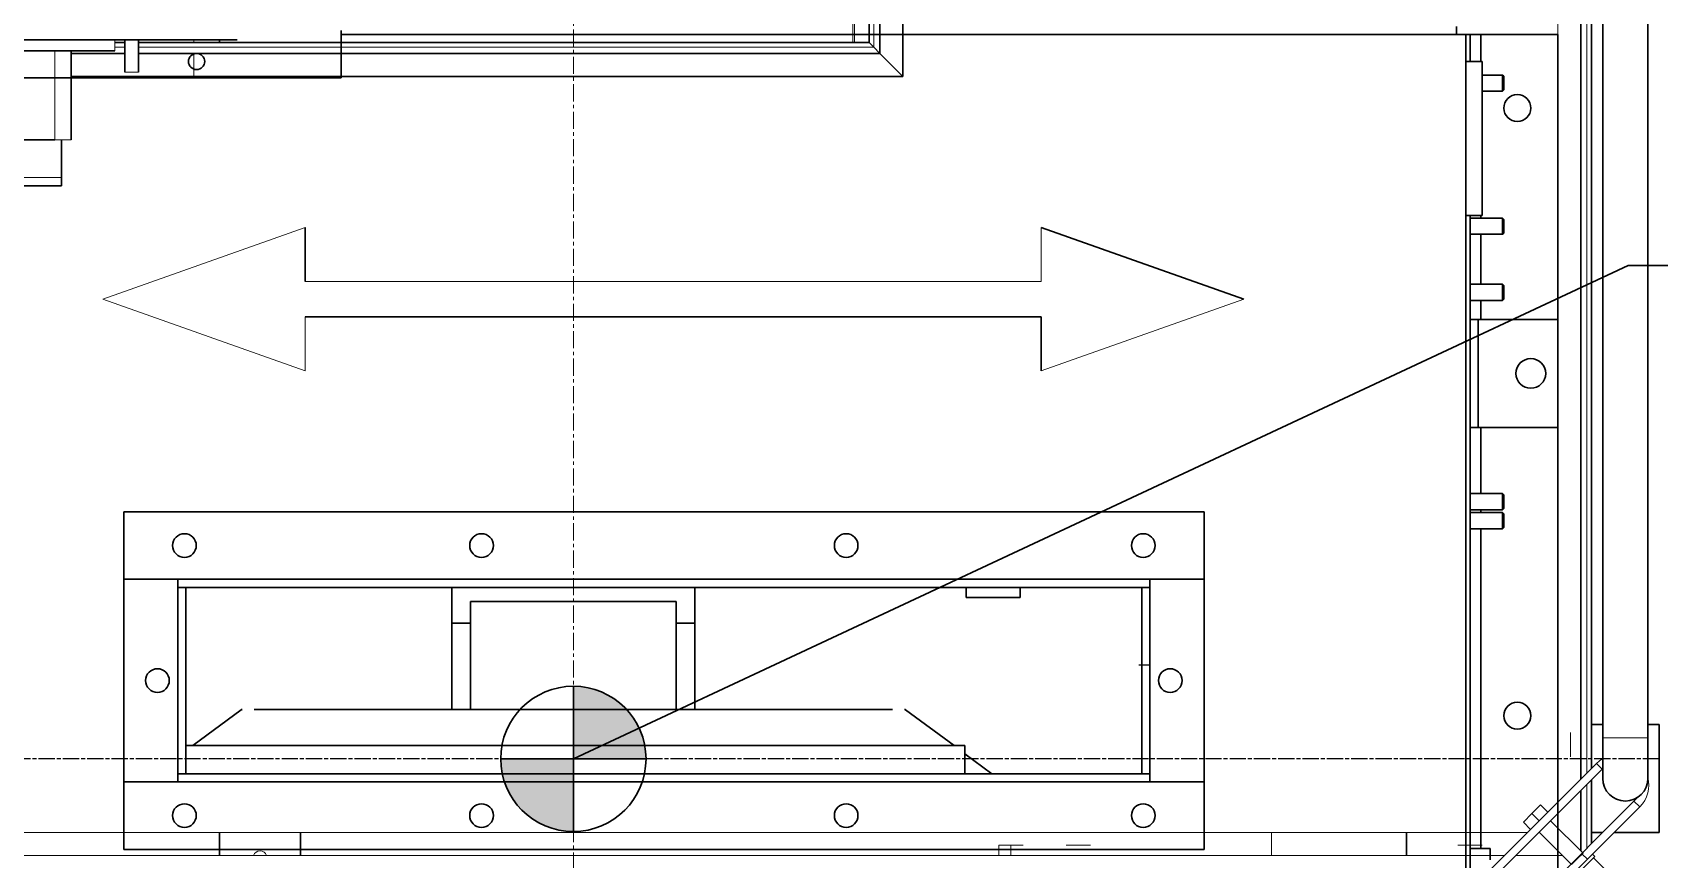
# Model space of a CAD drawing. Header units: feet. Extents: x -99009 to 3252343, y -11094690 to 9035152.
# Drawn here: x 1888695 to 1889900, y -1444888 to -1444276 of the extents above; entities that cross this region are included whole.
import ezdxf

# ---------------------------------------------------------------- set-up
doc = ezdxf.new("R2010")
doc.units = ezdxf.units.FT
for name, pattern in [('CENTER', [2, 1.25, -0.25, 0.25, -0.25]), ('CENTERLINE', [30, 12, -1.5, 3, -1.5, 12]), ('CENTERX2', [20.32, 12.7, -2.54, 2.54, -2.54])]:
    doc.linetypes.add(name, pattern=pattern)
doc.layers.add('AM_0', color=7, linetype='Continuous', lineweight=30)
doc.layers.add('AM_7', color=7, linetype='CENTER', lineweight=5)
doc.layers.add('K-LINE', color=7, linetype='Continuous')
doc.styles.get("Standard").update_dxf_attribs({"font": 'GOTHICB.TTF'})
doc.dimstyles.new('DISA$0', dxfattribs={"dimscale": 15, "dimtxt": 3.5, "dimasz": 3.5, "dimexe": 1, "dimexo": 1, "dimgap": 1.5, "dimtad": 1, "dimdsep": 46, "dimtxsty": 'Standard', "dimcen": 0, "dimclrd": 256, "dimclre": 256, "dimclrt": 254, "dimadec": 0, "dimazin": 2, "dimtp": 0.1, "dimtm": 0.1, "dimtfac": 0.71, "dimtdec": 3, "dimtmove": 0, "dimatfit": 3, "dimfxl": 1, "dimlwd": -1, "dimlwe": -1, "dimarcsym": 0})

# ---------------------------------------------------------------- blocks, each defined once
blk = doc.blocks.new('platform_2')
at = {"color": 7, "linetype": 'Continuous', "lineweight": 30}
for p, q in [((45.8, 0), (45.8, 430)), ((53.8, -8), (53.8, 422)), ((572.8, 422), (572.8, -545.5)), ((580.8, 415), (580.8, -537.5)), ((70.8, -25), (70.8, 405)), ((589.1, 325), (589.1, -515)), ((622.5, -515), (622.5, 325)), ((-422.2, 2), (-782.2, 2)), ((-512.7, 0), (-505.3, 0)), ((-505.3, 2), (-505.3, -21.9)), ((-495.1, -21.9), (-495.1, 2)), ((-495.1, 0), (45.8, 0)), ((-435.2, 0), (-435.2, 2)), ((-512.7, -6), (-691.7, -6)), ((-545.2, -72), (-545.2, -6)), ((-545.2, -8), (-505.3, -8)), ((-495.1, -8), (53.8, -8)), ((-545.2, -25), (70.8, -25)), ((-586.2, -72), (-557.2, -72)), ((-552.2, -100), (-552.2, -72)), ((-652.2, -106), (-552.2, -106)), ((-552.2, -106), (-552.2, -100)), ((-371.7, -177), (-371.7, -137)), ((323.3, -190), (173.3, -137)), ((-371.7, -203), (173.3, -203)), ((173.3, -203), (173.3, -243)), ((580.8, -505), (589.1, -505)), ((622.5, -505), (630.8, -505)), ((630.8, -505), (630.8, -585)), ((589.1, -515), (589.1, -545)), ((622.5, -545), (622.5, -515)), ((584.4, -533.9), (500, -618.3)), ((588.6, -538.1), (508.4, -618.3)), ((572.8, -554), (572.8, -598.7)), ((580.8, -546), (580.8, -593.2)), ((574.5, -600.4), (550.4, -576.3)), ((-435.2, -602), (-435.2, -585)), ((-375.2, -585), (-375.2, -602)), ((443.8, -585), (443.8, -602)), ((542, -584.8), (566, -608.8)), ((580.8, -585), (589, -585)), ((597.5, -585), (630.8, -585)), ((577.7, -604.8), (573.8, -601)), ((583.3, -602.7), (581.5, -601))]:
    blk.add_line(p, q, dxfattribs=at)
at = {"color": 8, "linetype": 'Continuous', "lineweight": 0}
for p, q in [((49.3, -3.5), (49.3, 426.5)), ((577.3, 415), (577.3, -541)), ((-557.2, -72), (-557.2, -6)), ((-512.7, -3.5), (-505.3, -3.5)), ((-495.1, -3.5), (49.3, -3.5)), ((-652.2, -100), (-552.2, -100)), ((589.1, -515), (622.5, -515)), ((577.3, -549.5), (577.3, -596.7)), ((612.2, -561.7), (616.5, -566))]:
    blk.add_line(p, q, dxfattribs=at)
at = {"color": 144, "linetype": 'Continuous', "lineweight": 0}
for p, q in [((555.8, -562.5), (555.8, 405)), ((33.8, 117.5), (33.8, 0)), ((35.1, 0), (35.1, 117.5)), ((-512.7, 2), (-512.7, -6)), ((-454.2, 0), (-454.2, 2)), ((45.8, 0), (49.3, -3.5)), ((-454.2, -8), (-454.2, -25)), ((49.3, -3.5), (53.8, -8)), ((53.8, -8), (49.3, -3.5)), ((70.8, -25), (53.8, -8)), ((-500.2, -21.9), (-505.3, -21.9)), ((-500.2, -22), (-505.2, -22)), ((-495.1, -21.9), (-500.2, -21.9)), ((-495.2, -22), (-500.2, -22)), ((-557.2, -72), (-545.2, -72)), ((-371.7, -137), (-521.7, -190)), ((173.3, -137), (173.3, -177)), ((173.3, -177), (-371.7, -177)), ((-521.7, -190), (-371.7, -243)), ((173.3, -243), (323.3, -190)), ((-371.7, -243), (-371.7, -203)), ((580.8, -505), (580.8, -537.5)), ((565.3, -520), (565.3, -511)), ((565.3, -529), (565.3, -520)), ((588.6, -538.1), (584.4, -533.9)), ((580.8, -546), (580.8, -585)), ((529.6, -644.4), (612.2, -561.7)), ((531.6, -650.8), (616.5, -566)), ((543, -564.6), (536.6, -571)), ((548.3, -569.9), (543, -564.6)), ((530.3, -577.4), (536.6, -571)), ((535.6, -582.7), (530.3, -577.4)), ((541.9, -576.3), (536.6, -571)), ((555.8, -581.7), (555.8, -571)), ((-736.6, -585), (533.3, -585)), ((343.8, -602), (343.8, -585)), ((541.7, -585), (542.2, -585)), ((516.3, -602), (-724.7, -602)), ((141.8, -594.5), (150.8, -594.5)), ((141.8, -602), (141.8, -594.5)), ((150.8, -594.5), (159.8, -594.5)), ((150.8, -602), (150.8, -594.5)), ((191.8, -594.5), (200.8, -594.5)), ((200.8, -594.5), (209.8, -594.5)), ((481.8, -594.5), (490.8, -594.5)), ((490.8, -594.5), (499.8, -594.5)), ((559.2, -602), (524.7, -602)), ((574.5, -600.4), (570.2, -604.6)), ((570.2, -604.6), (566, -608.8)), ((568.5, -617.5), (583.3, -602.7)), ((589.8, -611.5), (582.2, -603.8))]:
    blk.add_line(p, q, dxfattribs=at)
at = {"color": 144, "linetype": 'Continuous', "lineweight": 0, "flags": 128}
for points in [[(589.1, -530.3), (586.6, -531.9), (584.4, -533.9)], [(614.2, -559.5), (613.7, -560.1), (612.2, -561.7)]]:
    blk.add_lwpolyline(points, dxfattribs=at)
at = {"color": 7, "linetype": 'Continuous', "lineweight": 30}
blk.add_arc((605.8, -545), 16.7, 180, 0, dxfattribs=at)
at = {"color": 144, "linetype": 'Continuous', "lineweight": 0}
for centre, radius, start, end in [((600.2, -549.7), 23, 315, 14.4596), ((-405.2, -603.7), 5.1, 19.2976, 160.7024)]:
    blk.add_arc(centre, radius, start, end, dxfattribs=at)
blk = doc.blocks.new('shot blast mc')
at = {"layer": 'AM_0'}
h = blk.add_hatch(color=1, dxfattribs=at)
h.set_gradient(color1=(255, 0, 0), one_color=1)
h.paths.add_polyline_path([(149134.9, 56733), (149134.9, 56679.2), (149188.8, 56679.2, 0.414214)])
h.paths.add_polyline_path([(149081.1, 56679.2, 0.414214), (149134.9, 56625.3), (149134.9, 56679.2)])
at = {"color": 7, "linetype": 'Continuous', "lineweight": 30}
for p, q in [((148962.9, 57218.7), (148962.9, 57183.7)), ((149795.9, 57215.7), (148962.9, 57215.7)), ((149788.9, 57221.7), (149788.9, 57215.7)), ((149795.9, 57195.7), (149795.9, 57215.7)), ((149795.9, 57215.7), (149798.9, 57215.7)), ((149802.4, 57215.7), (149798.9, 57215.7)), ((149798.9, 57215.7), (149798.9, 57195.7)), ((149806.9, 57215.7), (149802.4, 57215.7)), ((149806.9, 57195.7), (149806.9, 57215.7)), ((149815.9, 57215.7), (149806.9, 57215.7)), ((149859.4, 57215.7), (149815.9, 57215.7)), ((149863.9, 57215.7), (149859.4, 57215.7)), ((149863.9, 57004.7), (149863.9, 57215.7)), ((149795.9, 57195.7), (149795.9, 57081.7)), ((149795.9, 57195.7), (149807.9, 57195.7)), ((149807.9, 57195.7), (149807.9, 57081.7)), ((148962.9, 57183.7), (148442.9, 57183.7)), ((149823, 57185.7), (149807.9, 57185.7)), ((149823.9, 57184.8), (149823, 57185.7)), ((149823, 57185.7), (149823, 57173.7)), ((149823.9, 57184.8), (149823.9, 57174.6)), ((149807.9, 57173.7), (149823, 57173.7)), ((149823, 57173.7), (149823.9, 57174.6)), ((149795.9, 56288.8), (149795.9, 57081.7)), ((149795.9, 57081.7), (149807.9, 57081.7)), ((149798.9, 57081.7), (149798.9, 56269.7)), ((149806.9, 57079.7), (149806.9, 57081.7)), ((149823, 57079.7), (149798.9, 57079.7)), ((149823.9, 57078.8), (149823, 57079.7)), ((149823, 57079.7), (149823, 57067.7)), ((149823.9, 57078.8), (149823.9, 57068.6)), ((149798.9, 57067.7), (149823, 57067.7)), ((149806.9, 57030.7), (149806.9, 57067.7)), ((149823, 57067.7), (149823.9, 57068.6)), ((149823, 57030.7), (149798.9, 57030.7)), ((149823.9, 57029.8), (149823, 57030.7)), ((149823, 57030.7), (149823, 57018.7)), ((149823.9, 57029.8), (149823.9, 57019.6)), ((149798.9, 57018.7), (149823, 57018.7)), ((149806.9, 57004.7), (149806.9, 57018.7)), ((149823, 57018.7), (149823.9, 57019.6)), ((149800.4, 57004.7), (149798.9, 57004.7)), ((149804.9, 57004.7), (149800.4, 57004.7)), ((149804.9, 56924.7), (149804.9, 57004.7)), ((149813.9, 57004.7), (149804.9, 57004.7)), ((149859.4, 57004.7), (149813.9, 57004.7)), ((149863.9, 57004.7), (149859.4, 57004.7)), ((149863.9, 56924.7), (149863.9, 57004.7)), ((149800.4, 56924.7), (149798.9, 56924.7)), ((149804.9, 56924.7), (149800.4, 56924.7)), ((149813.9, 56924.7), (149804.9, 56924.7)), ((149806.9, 56875.7), (149806.9, 56924.7)), ((149859.4, 56924.7), (149813.9, 56924.7)), ((149863.9, 56924.7), (149859.4, 56924.7)), ((149863.9, 56431.7), (149863.9, 56924.7)), ((149823, 56875.7), (149798.9, 56875.7)), ((149823.9, 56874.8), (149823, 56875.7)), ((149823, 56875.7), (149823, 56863.7)), ((149823, 56863.7), (149823.9, 56864.6)), ((149823.9, 56874.8), (149823.9, 56864.6)), ((148801.9, 56862.2), (148801.9, 56812.2)), ((149601.9, 56862.2), (148801.9, 56862.2)), ((149601.9, 56812.2), (149601.9, 56862.2)), ((149798.9, 56863.7), (149823, 56863.7)), ((149823, 56861.7), (149798.9, 56861.7)), ((149806.9, 56861.7), (149806.9, 56863.7)), ((149823.9, 56860.8), (149823, 56861.7)), ((149823, 56861.7), (149823, 56849.7)), ((149823.9, 56860.8), (149823.9, 56850.6)), ((149798.9, 56849.7), (149823, 56849.7)), ((149806.9, 56612.9), (149806.9, 56849.7)), ((149823, 56849.7), (149823.9, 56850.6)), ((148841.9, 56812.2), (148801.9, 56812.2)), ((148801.9, 56812.2), (148801.9, 56662.2)), ((148801.9, 56812.2), (149601.9, 56812.2)), ((149561.9, 56812.2), (148841.9, 56812.2)), ((148841.9, 56806.2), (148841.9, 56812.2)), ((148841.9, 56662.2), (148841.9, 56812.2)), ((148841.9, 56806.2), (148841.9, 56668.2)), ((148847.9, 56806.2), (148841.9, 56806.2)), ((149561.9, 56806.2), (148841.9, 56806.2)), ((148847.9, 56806.2), (148847.9, 56668.2)), ((149044.9, 56715.7), (149044.9, 56806.2)), ((149224.9, 56806.2), (149224.9, 56715.7)), ((149425.7, 56806.2), (149425.7, 56798.7)), ((149465.7, 56798.7), (149465.7, 56806.2)), ((149561.9, 56806.2), (149555.9, 56806.2)), ((149555.9, 56806.2), (149555.9, 56668.2)), ((149561.9, 56806.2), (149561.9, 56812.2)), ((149561.9, 56812.2), (149561.9, 56662.2)), ((149601.9, 56812.2), (149561.9, 56812.2)), ((149561.9, 56806.2), (149561.9, 56668.2)), ((149601.9, 56662.2), (149601.9, 56812.2)), ((149058.8, 56795.7), (149058.8, 56715.7)), ((149211, 56795.7), (149058.8, 56795.7)), ((149211, 56715.7), (149211, 56795.7)), ((149425.7, 56798.7), (149465.7, 56798.7)), ((149058.8, 56779.7), (149044.9, 56779.7)), ((149224.9, 56779.7), (149211, 56779.7)), ((148853, 56689), (148888.9, 56715.6)), ((148888.8, 56715.6), (148889.7, 56715.7)), ((148889, 56715.7), (148889.7, 56715.7)), ((149371.2, 56715.7), (148898.6, 56715.7)), ((149380.1, 56715.7), (149381, 56715.6)), ((149380.9, 56715.7), (149380.1, 56715.7)), ((149416.8, 56689), (149380.9, 56715.6)), ((149424.9, 56689), (148847.9, 56689)), ((149424.9, 56668.2), (149424.9, 56689)), ((149444.9, 56668.2), (149424.9, 56683)), ((148801.9, 56662.2), (148841.9, 56662.2)), ((148801.9, 56662.2), (148801.9, 56612.2)), ((149601.9, 56662.2), (148801.9, 56662.2)), ((148847.9, 56668.2), (148841.9, 56668.2)), ((148841.9, 56662.2), (148841.9, 56668.2)), ((149561.9, 56668.2), (148841.9, 56668.2)), ((149561.9, 56662.2), (148841.9, 56662.2)), ((149561.9, 56668.2), (149555.9, 56668.2)), ((149561.9, 56662.2), (149561.9, 56668.2)), ((149561.9, 56662.2), (149601.9, 56662.2)), ((149601.9, 56612.2), (149601.9, 56662.2)), ((148801.9, 56612.2), (149601.9, 56612.2)), ((149813.8, 56612.9), (149798.9, 56612.9)), ((149813.9, 56612.8), (149813.8, 56612.9)), ((149813.8, 56612.9), (149813.8, 56604.4)), ((149813.9, 56612.8), (149813.9, 56604.5))]:
    blk.add_line(p, q, dxfattribs=at)
at = {"color": 7, "linetype": 'Continuous'}
blk.add_line((149561.9, 56748.7), (149553.6, 56748.7), dxfattribs=at)
at = {"color": 3, "linetype": 'CENTERLINE'}
blk.add_line((149938.9, 56679.2), (148405.9, 56679.2), dxfattribs=at)
at = {"color": 7, "linetype": 'Continuous', "lineweight": 30}
for centre, radius in [((148855.9, 57195.7), 6), ((149833.9, 57161.2), 10), ((149843.9, 56964.7), 11), ((148846.9, 56837.2), 8.75), ((149066.9, 56837.2), 8.75), ((149336.9, 56837.2), 8.75), ((149556.9, 56837.2), 8.75), ((148826.9, 56737.2), 8.75), ((149576.9, 56737.2), 8.75), ((149833.9, 56711.2), 10), ((148846.9, 56637.2), 8.75), ((149066.9, 56637.2), 8.75), ((149336.9, 56637.2), 8.75), ((149556.9, 56637.2), 8.75)]:
    blk.add_circle(centre, radius, dxfattribs=at)
for points in [[(148889, 56715.7), (148888.9, 56715.6), (148888.9, 56715.6), (148888.9, 56715.6)], [(149380.9, 56715.6), (149380.9, 56715.6), (149380.9, 56715.6), (149380.9, 56715.7)]]:
    blk.add_open_spline(points, degree=3, dxfattribs=at)
at = {"layer": 'AM_0', "color": 1}
for p, q in [((149134.9, 56733), (149134.9, 56625.3)), ((149081.1, 56679.2), (149188.8, 56679.2))]:
    blk.add_line(p, q, dxfattribs=at)
blk.add_circle((149134.9, 56679.2), 53.8, dxfattribs=at)
at = {"layer": 'AM_7', "linetype": 'CENTERX2', "lineweight": 0}
blk.add_line((149134.9, 57422.7), (149134.9, 55436.1), dxfattribs=at)
blk.add_blockref('platform_2', (149308.1, 57209.7))
at = {"layer": 'AM_0'}
blk.add_leader([(149134.9, 56679.2), (149915.9, 57044.7), (150721.7, 57044.7)], dimstyle='DISA$0', override={"dimdec": 0, "dimclrd": 1, "dimclre": 1}, dxfattribs=at)

msp = doc.modelspace()

# ---------------------------------------------------------------- block references
at = {"layer": 'K-LINE'}
msp.add_blockref('shot blast mc', (1739960.62702, -1501493.09939), dxfattribs=at)

doc.saveas('drawing.dxf')
